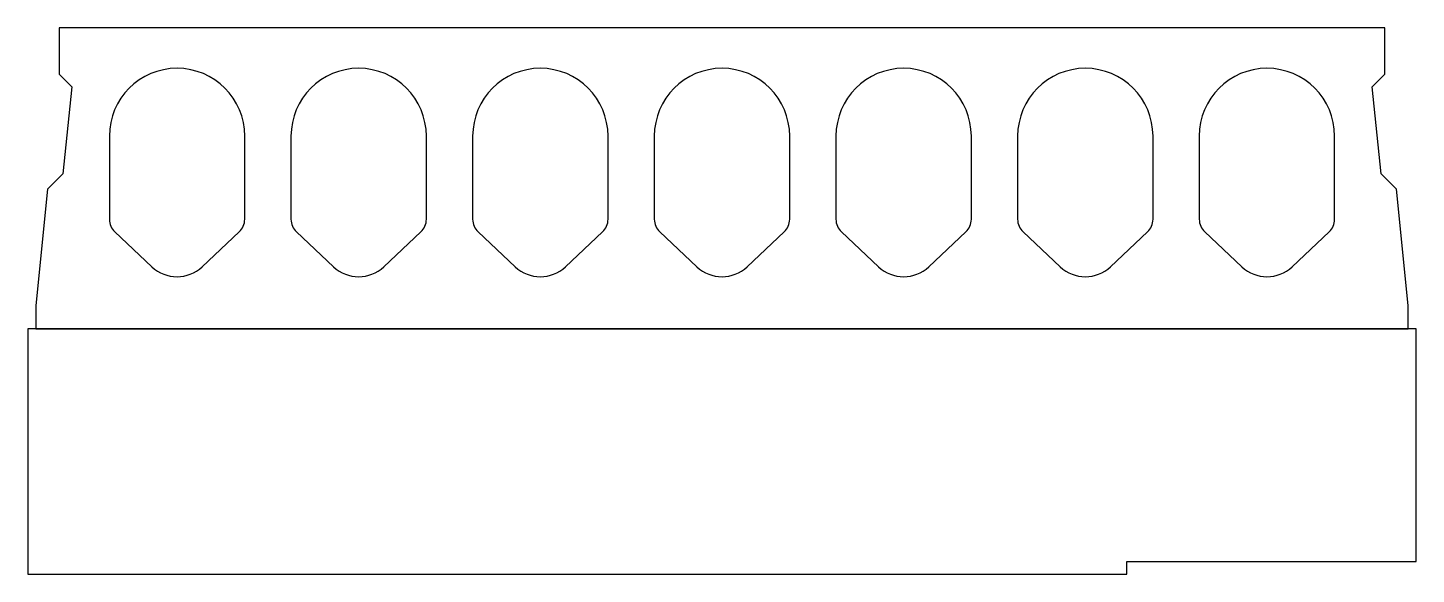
# Model space of a CAD drawing. Header units: millimetres. Extents: x 0 to 1200, y 0 to 472.
import ezdxf

# ---------------------------------------------------------------- set-up
doc = ezdxf.new("R2010")
doc.units = ezdxf.units.MM
doc.layers.add('insulation', color=2, linetype='Continuous')
doc.layers.add('reinforced concrete', color=7, linetype='Continuous')

msp = doc.modelspace()

# ---------------------------------------------------------------- linework, layer by layer
at = {"layer": 'insulation'}
msp.add_lwpolyline([(0, 212), (0, 0), (950, 0), (950, 11), (1200, 11), (1200, 212)], close=True, dxfattribs=at)
at = {"layer": 'reinforced concrete'}
msp.add_lwpolyline([(1193, 212), (1193, 232), (1183, 332.5), (1169.6, 345.9), (1162, 421), (1173, 432), (1173, 472), (27, 472), (27, 432), (38, 421), (30.4, 345.9), (17, 332.5), (7, 232), (7, 212)], close=True, dxfattribs=at)
for points in [[(150.7, 265.6), (182.8, 295.7, 0.207279), (187.5, 306.6), (187.5, 378.5, 1), (70.5, 378.5), (70.5, 306.6, 0.207279), (75.2, 295.7), (107.3, 265.6, 0.395508)], [(307.7, 265.6), (339.8, 295.7, 0.207279), (344.5, 306.6), (344.5, 378.5, 1), (227.5, 378.5), (227.5, 306.6, 0.207279), (232.2, 295.7), (264.3, 265.6, 0.395508)], [(464.7, 265.6), (496.8, 295.7, 0.207279), (501.5, 306.6), (501.5, 378.5, 1), (384.5, 378.5), (384.5, 306.6, 0.207279), (389.2, 295.7), (421.3, 265.6, 0.395508)], [(621.7, 265.6), (653.8, 295.7, 0.207279), (658.5, 306.6), (658.5, 378.5, 1), (541.5, 378.5), (541.5, 306.6, 0.207279), (546.2, 295.7), (578.3, 265.6, 0.395508)], [(778.7, 265.6), (810.8, 295.7, 0.207279), (815.5, 306.6), (815.5, 378.5, 1), (698.5, 378.5), (698.5, 306.6, 0.207279), (703.2, 295.7), (735.3, 265.6, 0.395508)], [(935.7, 265.6), (967.8, 295.7, 0.207279), (972.5, 306.6), (972.5, 378.5, 1), (855.5, 378.5), (855.5, 306.6, 0.207279), (860.2, 295.7), (892.3, 265.6, 0.395508)], [(1092.7, 265.6), (1124.8, 295.7, 0.207279), (1129.5, 306.6), (1129.5, 378.5, 1), (1012.5, 378.5), (1012.5, 306.6, 0.207279), (1017.2, 295.7), (1049.3, 265.6, 0.395508)]]:
    msp.add_lwpolyline(points, format="xyb", close=True, dxfattribs=at)

doc.saveas('drawing.dxf')
